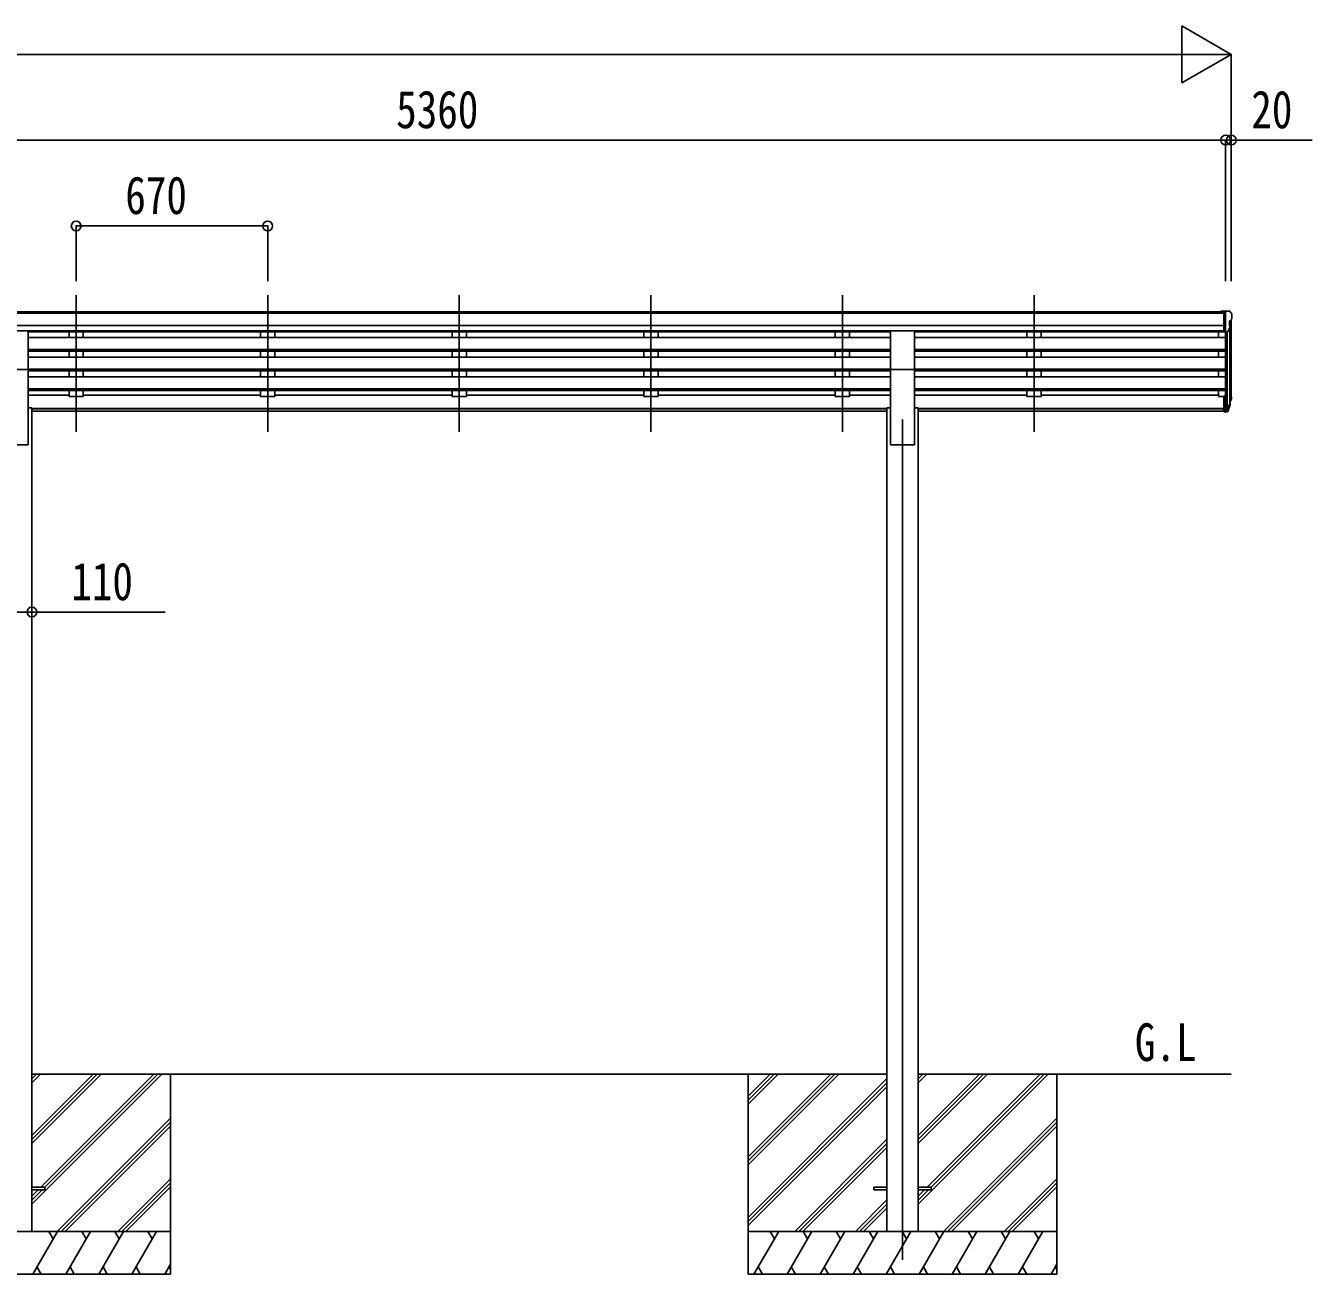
# Model space of a CAD drawing. Units: millimetres, scale not verified. Extents: x -16820 to 16820, y -11880 to 11880.
# Drawn here: x -1636 to 2863, y -6900 to -2534 of the extents above; entities that cross this region are included whole.
import ezdxf
from ezdxf.enums import TextEntityAlignment as Align

# ---------------------------------------------------------------- set-up
doc = ezdxf.new("R2010")
doc.units = ezdxf.units.MM
doc.header["$LTSCALE"] = 60
for name, color, linetype in [('0-2_USER1', 3, 'Continuous'), ('0-3_YKK_12', 2, 'Continuous'), ('0-4_YKK_13', 4, 'Continuous'), ('0-5_YKK_A1', 4, 'Continuous'), ('0-6_YKK_D', 6, 'Continuous')]:
    doc.layers.add(name, color=color, linetype=linetype)
doc.styles.add('ＭＳ ゴシック', font='')
doc.styles.get('ＭＳ ゴシック').set_extended_font_data('MS Gothic')

msp = doc.modelspace()

# ---------------------------------------------------------------- linework, layer by layer
at = {"layer": '0-3_YKK_12'}
for p, q in [((-1459.92, -3476.89), (-1459.92, -3954.4)), ((-1459.92, -3476.89), (-1459.92, -3954.4)), ((-789.92, -3476.89), (-789.92, -3954.4)), ((-789.92, -3476.89), (-789.92, -3954.4)), ((-119.92, -3476.89), (-119.92, -3954.4)), ((-119.92, -3476.89), (-119.92, -3954.4)), ((550.08, -3476.89), (550.08, -3954.4)), ((550.08, -3476.89), (550.08, -3954.4)), ((1220.08, -3476.89), (1220.08, -3954.4)), ((1220.08, -3476.89), (1220.08, -3954.4)), ((1890.08, -3476.89), (1890.08, -3954.4)), ((1890.08, -3476.89), (1890.08, -3954.4)), ((1430.08, -3911.44), (1430.08, -6850))]:
    msp.add_line(p, q, dxfattribs=at)
at = {"layer": '0-4_YKK_13'}
for p, q in [((2553.58, -3532.63), (2543.58, -3532.72)), ((2543.58, -3534.24), (2543.58, -3532.72)), ((2553.58, -3604.62), (2553.58, -3532.63)), ((2572.08, -3532.63), (2553.58, -3532.63)), ((2560.08, -3605.62), (2560.08, -3532.63)), ((2572.08, -3532.63), (2574.41, -3532.78)), ((2575.17, -3533.2), (2579.24, -3539.01)), ((2582.08, -3542), (2582.08, -3542.63)), ((2567.7, -3603.8), (2576.71, -3588.21)), ((2574.08, -3567.15), (2574.08, -3583.42)), ((2579.55, -3563.82), (2574.23, -3566.89)), ((-1712.42, -3600.84), (-1627.42, -3600.84)), ((-1627.42, -3736.06), (-1627.42, -3600.84)), ((1387.58, -3736.06), (1387.58, -3600.84)), ((1387.58, -3600.84), (1472.58, -3600.84)), ((1472.58, -3736.06), (1472.58, -3600.84)), ((2553.58, -3604.62), (2560.08, -3604.62)), ((2560.08, -3605.62), (2565.29, -3605.3)), ((-1712.42, -3736.06), (-1627.42, -3736.06)), ((1387.58, -3736.06), (1472.58, -3736.06)), ((2553.58, -3830.01), (2553.58, -3884.05)), ((2553.58, -3830.01), (2560.08, -3830.01)), ((2560.08, -3830.01), (2560.08, -3884.79)), ((2566.51, -3874.37), (2574.27, -3858.96)), ((2575.72, -3859.32), (2567.52, -3875.5)), ((2576.33, -3859.88), (2567.52, -3883.43)), ((2578.38, -3842.83), (2575.11, -3849.89)), ((2578.99, -3844.2), (2575.11, -3852.15)), ((2576.67, -3855.48), (2576.33, -3859.88)), ((2553.58, -3870.15), (2560.08, -3870.15)), ((2553.58, -3875.03), (2560.08, -3875.03)), ((2553.58, -3884.05), (2560.08, -3884.05)), ((2560.08, -3875.05), (2565.21, -3875.05)), ((2560.08, -3876.85), (2564.92, -3876.85)), ((2560.08, -3884.79), (2564.92, -3884.79)), ((-1614.92, -6595.5), (-1569.92, -6595.5)), ((-1614.92, -6604.5), (-1569.92, -6604.5)), ((-1569.92, -6595.5), (-1569.92, -6604.5)), ((1330.08, -6595.5), (1330.08, -6604.5)), ((1375.08, -6595.5), (1330.08, -6595.5)), ((1375.08, -6604.5), (1330.08, -6604.5)), ((1530.08, -6595.5), (1485.08, -6595.5)), ((1530.08, -6604.5), (1485.08, -6604.5)), ((1530.08, -6595.5), (1530.08, -6604.5))]:
    msp.add_line(p, q, dxfattribs=at)
for centre, radius, start, end in [((2574.35, -3533.77), 1, 35, 86.5), ((2579.08, -3542), 3, 0, 87), ((2380.08, -3542.63), 202, 355.05096, 0), ((2574.38, -3567.15), 0.3, 120, 180), ((2574.38, -3583.42), 0.3, 180, 265.2833), ((2574.11, -3586.71), 3, 330, 85.2833), ((2575.17, -3559.45), 6.18, 315.00103, 354.2965), ((2565.11, -3602.3), 3, 273.5, 330), ((2549.49, -3833.33), 30.41, 341.80266, 352.8448), ((2550.9, -3835.09), 29.53, 342.01856, 353.49194)]:
    msp.add_arc(centre, radius, start, end, dxfattribs=at)
for centre, major_axis, ratio, start_param, end_param in [((2490.16, -3835.42), (88.05, 0), 0.90356, 5.9828017, 6.0168888), ((2575.37, -3855.48), (-1.3, 0), 0.90356, 2.9359903, 4.9130961), ((2489.45, -3839.29), (89.07, 0), 0.90356, 6.0316505, 6.077583), ((2492.22, -3828.84), (-87.93, 4.42), 0.541684, 3.060334, 3.2172517), ((2491.43, -3835.52), (89.06, 1.43), 0.57596, 6.1985533, 6.3701348), ((2564.92, -3874.14), (3, 0), 0.90356, 4.712389, 5.7595865), ((2564.92, -3882.08), (-3, 0), 0.90356, 1.5707963, 2.6179939), ((2565.21, -3873.69), (1.5, 0), 0.90356, 4.712389, 5.7595865)]:
    msp.add_ellipse(centre, major_axis=major_axis, ratio=ratio, start_param=start_param, end_param=end_param, dxfattribs=at)
at = {"layer": '0-5_YKK_A1'}
for p, q in [((2553.58, -3534.24), (-2783.42, -3534.24)), ((2553.58, -3539.45), (-2783.42, -3539.45)), ((2553.58, -3582.98), (-2793.42, -3582.98)), ((2575.11, -3590.98), (2575.11, -3856.36)), ((2580.08, -3563.21), (2580.08, -3829.65)), ((2553.58, -3600.84), (-2793.42, -3600.84)), ((1387.58, -3604.08), (-1627.42, -3604.08)), ((1387.58, -3624.54), (-1627.42, -3624.54)), ((-1484.92, -3604.08), (-1484.92, -3624.54)), ((-1434.92, -3604.08), (-1434.92, -3624.54)), ((-814.92, -3604.08), (-814.92, -3624.54)), ((-764.92, -3604.08), (-764.92, -3624.54)), ((-144.92, -3604.08), (-144.92, -3624.54)), ((-94.92, -3604.08), (-94.92, -3624.54)), ((525.08, -3604.08), (525.08, -3624.54)), ((575.08, -3604.08), (575.08, -3624.54)), ((1195.08, -3604.08), (1195.08, -3624.54)), ((1245.08, -3604.08), (1245.08, -3624.54)), ((2553.58, -3604.18), (1472.58, -3604.18)), ((1472.58, -3624.54), (2560.08, -3624.54)), ((1865.08, -3604.08), (1865.08, -3624.54)), ((1915.08, -3604.08), (1915.08, -3624.54)), ((2535.08, -3604.08), (2535.08, -3624.54)), ((2560.08, -3605.62), (2560.08, -3830.01)), ((2566.08, -3605.14), (2566.09, -3874.79)), ((1387.58, -3666.42), (-1627.42, -3666.42)), ((1387.58, -3667.91), (-1627.42, -3667.91)), ((1387.58, -3672.23), (-1627.42, -3672.23)), ((-1484.92, -3672.23), (-1484.92, -3693.03)), ((-1434.92, -3672.23), (-1434.92, -3693.03)), ((-814.92, -3672.23), (-814.92, -3693.03)), ((-764.92, -3672.23), (-764.92, -3693.03)), ((-144.92, -3672.23), (-144.92, -3693.03)), ((-94.92, -3672.23), (-94.92, -3693.03)), ((525.08, -3672.23), (525.08, -3693.03)), ((575.08, -3672.23), (575.08, -3693.03)), ((1195.08, -3672.23), (1195.08, -3693.03)), ((1245.08, -3672.23), (1245.08, -3693.03)), ((1472.58, -3666.42), (2560.08, -3666.42)), ((1472.58, -3667.91), (2560.08, -3667.91)), ((1472.58, -3672.23), (2560.08, -3672.23)), ((1865.08, -3672.23), (1865.08, -3693.03)), ((1915.08, -3672.23), (1915.08, -3693.03)), ((2535.08, -3672.23), (2535.08, -3693.03)), ((1387.58, -3693.03), (-1627.42, -3693.03)), ((1472.58, -3693.03), (2560.08, -3693.03)), ((1387.58, -3734.91), (-1627.42, -3734.91)), ((-1627.42, -3736.06), (-1627.42, -4000)), ((1387.58, -3736.4), (-1627.42, -3736.4)), ((1387.58, -3740.72), (-1627.42, -3740.72)), ((1387.58, -3761.52), (-1627.42, -3761.52)), ((-1484.92, -3740.72), (-1484.92, -3761.52)), ((-1434.92, -3740.72), (-1434.92, -3761.52)), ((-814.92, -3740.72), (-814.92, -3761.52)), ((-764.92, -3740.72), (-764.92, -3761.52)), ((-144.92, -3740.72), (-144.92, -3761.52)), ((-94.92, -3740.72), (-94.92, -3761.52)), ((525.08, -3740.72), (525.08, -3761.52)), ((575.08, -3740.72), (575.08, -3761.52)), ((1195.08, -3740.72), (1195.08, -3761.52)), ((1245.08, -3740.72), (1245.08, -3761.52)), ((1387.58, -3736.06), (1387.58, -4000)), ((1472.58, -3734.91), (2560.08, -3734.91)), ((1472.58, -3736.06), (1472.58, -4000)), ((1472.58, -3736.4), (2560.08, -3736.4)), ((1472.58, -3740.72), (2560.08, -3740.72)), ((1472.58, -3761.52), (2560.08, -3761.52)), ((1865.08, -3740.72), (1865.08, -3761.52)), ((1915.08, -3740.72), (1915.08, -3761.52)), ((2535.08, -3761.52), (2535.08, -3740.72)), ((1387.58, -3803.4), (-1627.42, -3803.4)), ((1387.58, -3804.9), (-1627.42, -3804.9)), ((1387.58, -3809.21), (-1627.42, -3809.21)), ((-1484.92, -3809.21), (-1484.92, -3830.65)), ((-1434.92, -3809.21), (-1434.92, -3830.65)), ((-814.92, -3809.21), (-814.92, -3830.65)), ((-764.92, -3809.21), (-764.92, -3830.65)), ((-144.92, -3809.21), (-144.92, -3830.65)), ((-94.92, -3809.21), (-94.92, -3830.65)), ((525.08, -3809.21), (525.08, -3830.65)), ((575.08, -3809.21), (575.08, -3830.65)), ((1195.08, -3809.21), (1195.08, -3830.65)), ((1245.08, -3809.21), (1245.08, -3830.65)), ((1472.58, -3803.4), (2560.08, -3803.4)), ((1472.58, -3804.9), (2560.08, -3804.9)), ((1472.58, -3809.21), (2560.08, -3809.21)), ((1865.08, -3809.21), (1865.08, -3830.65)), ((1915.08, -3809.21), (1915.08, -3830.65)), ((2535.08, -3809.21), (2535.08, -3830.65)), ((-1484.92, -3825.7), (-1627.42, -3825.7)), ((-1434.92, -3830.65), (-1484.92, -3830.65)), ((-814.92, -3825.7), (-1434.92, -3825.7)), ((-764.92, -3830.65), (-814.92, -3830.65)), ((-144.92, -3825.7), (-764.92, -3825.7)), ((-94.92, -3830.65), (-144.92, -3830.65)), ((525.08, -3825.7), (-94.92, -3825.7)), ((575.08, -3830.65), (525.08, -3830.65)), ((1195.08, -3825.7), (575.08, -3825.7)), ((1245.08, -3830.65), (1195.08, -3830.65)), ((1387.58, -3825.7), (1245.08, -3825.7)), ((1472.58, -3825.7), (1865.08, -3825.7)), ((1915.08, -3830.65), (1865.08, -3830.65)), ((2535.08, -3825.7), (1915.08, -3825.7)), ((2535.08, -3830.65), (2553.58, -3830.65)), ((-1627.42, -3870.01), (-1614.92, -3870.01)), ((-1614.92, -3870.01), (-1614.92, -6750)), ((1375.08, -3872.72), (-1614.92, -3872.72)), ((1375.08, -3874.11), (-1614.92, -3874.11)), ((1375.08, -3881.8), (-1614.92, -3881.8)), ((1375.08, -3870.01), (1375.08, -6750)), ((1375.08, -3870.01), (1387.58, -3870.01)), ((1472.58, -3870.01), (1485.08, -3870.01)), ((1485.08, -3870.01), (1485.08, -6750)), ((1485.08, -3872.72), (2553.58, -3872.72)), ((1485.08, -3874.11), (2553.58, -3874.11)), ((2553.58, -3881.8), (1485.08, -3881.8)), ((-1712.42, -4000), (-1627.42, -4000)), ((1387.58, -4000), (1472.58, -4000)), ((-1614.92, -6200), (1375.08, -6200)), ((-1614.92, -6654.76), (-1160.16, -6200)), ((-1614.92, -6442.63), (-1372.29, -6200)), ((-1614.92, -6428.49), (-1386.43, -6200)), ((-1614.92, -6414.35), (-1400.57, -6200)), ((-1614.92, -6230.5), (-1584.42, -6200)), ((-1614.92, -6216.36), (-1598.56, -6200)), ((-1614.92, -6202.21), (-1612.71, -6200)), ((-1583.94, -6595.5), (-1188.44, -6200)), ((-1569.92, -6595.62), (-1174.3, -6200)), ((-1129.92, -6200), (-1129.92, -6900)), ((890.08, -6200), (890.08, -6900)), ((890.08, -6517.13), (1207.21, -6200)), ((890.08, -6502.99), (1193.07, -6200)), ((890.08, -6488.84), (1178.93, -6200)), ((890.08, -6305), (995.08, -6200)), ((890.08, -6290.86), (980.94, -6200)), ((890.08, -6276.71), (966.79, -6200)), ((1485.08, -6200), (2580.08, -6200)), ((1485.08, -6654.76), (1939.84, -6200)), ((1485.08, -6442.63), (1727.71, -6200)), ((1485.08, -6428.49), (1713.57, -6200)), ((1485.08, -6414.35), (1699.43, -6200)), ((1485.08, -6230.5), (1515.58, -6200)), ((1485.08, -6216.36), (1501.44, -6200)), ((1485.08, -6202.21), (1487.29, -6200)), ((1516.06, -6595.5), (1911.56, -6200)), ((1530.08, -6595.62), (1925.7, -6200)), ((1970.08, -6200), (1970.08, -6900)), ((890.08, -6700.97), (1375.08, -6215.98)), ((890.08, -6715.12), (1375.08, -6230.12)), ((890.08, -6729.26), (1375.08, -6244.26)), ((-1526.31, -6750), (-1129.92, -6353.61)), ((-1512.17, -6750), (-1129.92, -6367.75)), ((-1498.03, -6750), (-1129.92, -6381.9)), ((1573.69, -6750), (1970.08, -6353.61)), ((1587.83, -6750), (1970.08, -6367.75)), ((1601.97, -6750), (1970.08, -6381.9)), ((1053.19, -6750), (1375.08, -6428.11)), ((1067.33, -6750), (1375.08, -6442.25)), ((1081.47, -6750), (1375.08, -6456.39)), ((-1314.18, -6750), (-1129.92, -6565.74)), ((1785.82, -6750), (1970.08, -6565.74)), ((-1614.92, -6626.48), (-1592.94, -6604.5)), ((-1614.92, -6640.62), (-1578.8, -6604.5)), ((-1300.04, -6750), (-1129.92, -6579.88)), ((-1285.89, -6750), (-1129.92, -6594.03)), ((1485.08, -6626.48), (1507.06, -6604.5)), ((1485.08, -6640.62), (1521.2, -6604.5)), ((1799.96, -6750), (1970.08, -6579.88)), ((1814.11, -6750), (1970.08, -6594.03)), ((1265.32, -6750), (1375.08, -6640.24)), ((1279.46, -6750), (1375.08, -6654.38)), ((1293.61, -6750), (1375.08, -6668.53)), ((-1129.92, -6750), (-2209.92, -6750)), ((-1611.96, -6900), (-1525.36, -6750)), ((-1540.36, -6775.98), (-1555.36, -6750)), ((-1496.49, -6900), (-1409.89, -6750)), ((-1424.89, -6775.98), (-1439.89, -6750)), ((-1381.02, -6900), (-1294.42, -6750)), ((-1324.42, -6750), (-1309.42, -6775.98)), ((-1265.55, -6900), (-1178.95, -6750)), ((-1208.95, -6750), (-1193.95, -6775.98)), ((1970.08, -6750), (890.08, -6750)), ((910.69, -6900), (997.29, -6750)), ((982.29, -6775.98), (967.29, -6750)), ((1026.16, -6900), (1112.76, -6750)), ((1097.76, -6775.98), (1082.76, -6750)), ((1141.63, -6900), (1228.23, -6750)), ((1213.23, -6775.98), (1198.23, -6750)), ((1257.1, -6900), (1343.7, -6750)), ((1328.7, -6775.98), (1313.7, -6750)), ((1372.57, -6900), (1459.17, -6750)), ((1444.17, -6775.98), (1429.17, -6750)), ((1488.04, -6900), (1574.64, -6750)), ((1559.64, -6775.98), (1544.64, -6750)), ((1603.51, -6900), (1690.11, -6750)), ((1675.11, -6775.98), (1660.11, -6750)), ((1718.98, -6900), (1805.58, -6750)), ((1775.58, -6750), (1790.58, -6775.98)), ((1834.45, -6900), (1921.05, -6750)), ((1891.05, -6750), (1906.05, -6775.98)), ((-1596.97, -6874.02), (-1581.97, -6900)), ((-1481.5, -6874.02), (-1466.5, -6900)), ((-1366.03, -6874.02), (-1351.03, -6900)), ((-1250.55, -6874.02), (-1235.56, -6900)), ((-1150.08, -6900), (-1129.92, -6865.08)), ((-1135.08, -6874.02), (-1129.92, -6882.96)), ((925.68, -6874.02), (940.68, -6900)), ((1041.15, -6874.02), (1056.15, -6900)), ((1156.62, -6874.02), (1171.62, -6900)), ((1272.09, -6874.02), (1287.09, -6900)), ((1387.57, -6874.02), (1402.56, -6900)), ((1503.03, -6874.02), (1518.03, -6900)), ((1618.5, -6874.02), (1633.5, -6900)), ((1733.97, -6874.02), (1748.97, -6900)), ((1849.45, -6874.02), (1864.44, -6900)), ((1949.92, -6900), (1970.08, -6865.08)), ((1964.92, -6874.02), (1970.08, -6882.96)), ((-2209.92, -6900), (-1129.92, -6900)), ((890.08, -6900), (1970.08, -6900))]:
    msp.add_line(p, q, dxfattribs=at)
at = {"layer": '0-6_YKK_D'}
for p, q in [((2580.08, -2634.24), (2406.87, -2534.24)), ((2406.87, -2534.24), (2406.87, -2734.24)), ((-7979.92, -2634.24), (2380.08, -2634.24)), ((2580.08, -2634.24), (2233.67, -2634.24)), ((2580.08, -2634.24), (2406.87, -2734.24)), ((2580.08, -3426.89), (2580.08, -2633.24)), ((-2799.92, -2934.24), (2560.08, -2934.24)), ((2560.08, -3426.89), (2560.08, -2933.24)), ((2560.08, -3426.89), (2560.08, -2933.24)), ((2580.08, -3426.89), (2580.08, -2933.24)), ((-1459.92, -3426.89), (-1459.92, -3233.24)), ((-1459.92, -3234.24), (-789.92, -3234.24)), ((-789.92, -3426.89), (-789.92, -3233.24))]:
    msp.add_line(p, q, dxfattribs=at)
for points in [[(2560.08, -2934.24), (2580.08, -2934.24), (2863.28, -2934.24)], [(-1724.92, -4584.56), (-1614.92, -4584.56), (-1148.52, -4584.56)]]:
    msp.add_lwpolyline(points, dxfattribs=at)
for centre in [(2560.08, -2934.24), (2560.08, -2934.24), (2580.08, -2934.24), (-1459.92, -3234.24), (-789.92, -3234.24), (-1614.92, -4584.56)]:
    msp.add_circle(centre, 17, dxfattribs=at)

# ---------------------------------------------------------------- texts
at = {"layer": '0-2_USER1', "style": 'ＭＳ ゴシック', "width": 0.8}
msp.add_text('G.L', height=132, dxfattribs=at).set_placement((2243, -6194), align=Align.BOTTOM_LEFT)
at = {"layer": '0-6_YKK_D', "style": 'ＭＳ ゴシック', "width": 0.8}
for s, p in [('5360', (-340.72, -2932.24)), ('20', (2650.08, -2932.24)), ('670', (-1288.12, -3232.24)), ('110', (-1476.92, -4582.56))]:
    msp.add_text(s, height=132, dxfattribs=at).set_placement(p, align=Align.BOTTOM_LEFT)

doc.saveas('drawing.dxf')
